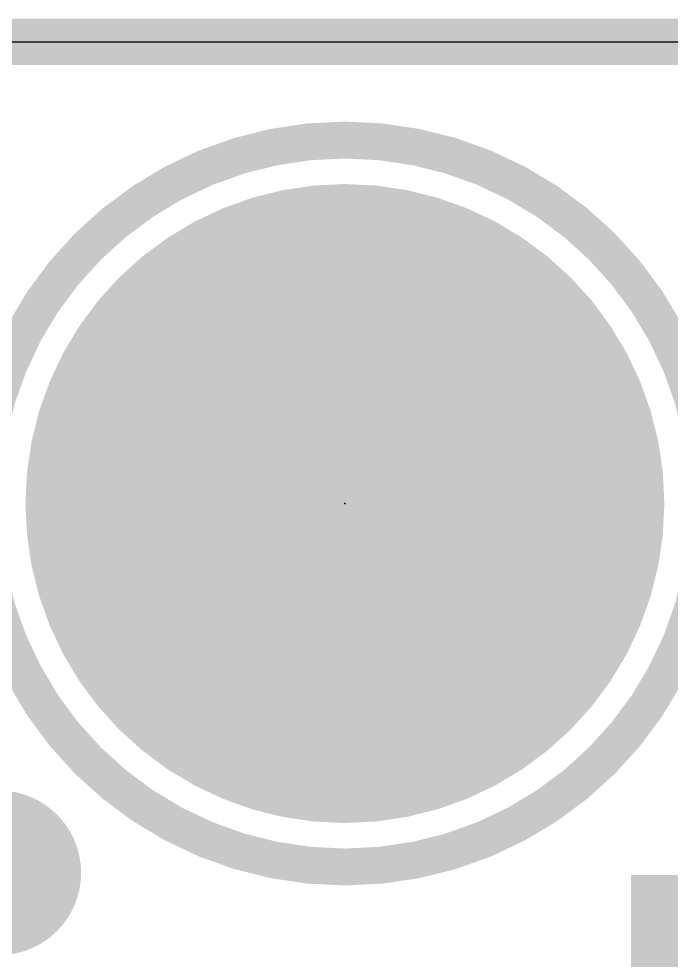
# Model space of a CAD drawing. Extents: x -2.1 to 12.3, y -0.9 to 15.4.
# Drawn here: x 3.29 to 6.88, y 10.19 to 15.37 of the extents above; entities that cross this region are included whole.
import ezdxf

# ---------------------------------------------------------------- set-up
doc = ezdxf.new("R2010")
doc.units = 0
for name, color, linetype in [('1', 12, 'CONTINUOUS'), ('16', 132, 'CONTINUOUS'), ('17', 110, 'CONTINUOUS'), ('18', 110, 'CONTINUOUS'), ('20', 53, 'CONTINUOUS'), ('21', 40, 'CONTINUOUS'), ('23', 53, 'CONTINUOUS')]:
    doc.layers.add(name, color=color, linetype=linetype)

# ---------------------------------------------------------------- blocks, each defined once
blk = doc.blocks.new('RECT')
blk.add_solid([(-0.5, -0.5), (0.5, -0.5), (-0.5, 0.5), (0.5, 0.5)])
blk = doc.blocks.new('ROUNDP')
at = {"const_width": 0.5}
blk.add_lwpolyline([(0, -0.25, 1), (0, 0.25, 1), (0, -0.25)], format="xyb", dxfattribs=at)
blk = doc.blocks.new('ROUNDV')
at = {"const_width": 0.5}
blk.add_lwpolyline([(0, -0.25, 1), (0, 0.25, 1), (0, -0.25)], format="xyb", dxfattribs=at)

msp = doc.modelspace()

# ---------------------------------------------------------------- linework, layer by layer
at = {"layer": '1', "const_width": 0.254}
msp.add_lwpolyline([(0, 15.24), (10.16, 15.24)], dxfattribs=at)
at = {"layer": '16', "const_width": 0.254}
msp.add_lwpolyline([(0, 15.24), (10.16, 15.24)], dxfattribs=at)
at = {"layer": '20'}
msp.add_line((2.54, 15.24), (7.62, 15.24), dxfattribs=at)
at = {"layer": '21', "const_width": 0.2032}
msp.add_lwpolyline([(5.08, 10.7, 1), (5.08, 14.7, 1), (5.08, 10.7)], format="xyb", dxfattribs=at)
at = {"layer": '23'}
msp.add_point((5.08, 12.7), dxfattribs=at)

# ---------------------------------------------------------------- block references
at = {"layer": '1', "xscale": 1.3, "yscale": 1.5, "rotation": 180}
msp.add_blockref('RECT', (7.305, 9.906), dxfattribs=at)
at = {"layer": '17', "xscale": 3.516, "yscale": 3.516}
msp.add_blockref('ROUNDP', (5.08, 12.7), dxfattribs=at)
msp.add_blockref('ROUNDP', (5.08, 12.7), dxfattribs=at)
at = {"layer": '18', "xscale": 0.9064, "yscale": 0.9064}
msp.add_blockref('ROUNDV', (3.175, 10.668), dxfattribs=at)
msp.add_blockref('ROUNDV', (3.175, 10.668), dxfattribs=at)

doc.saveas('drawing.dxf')
